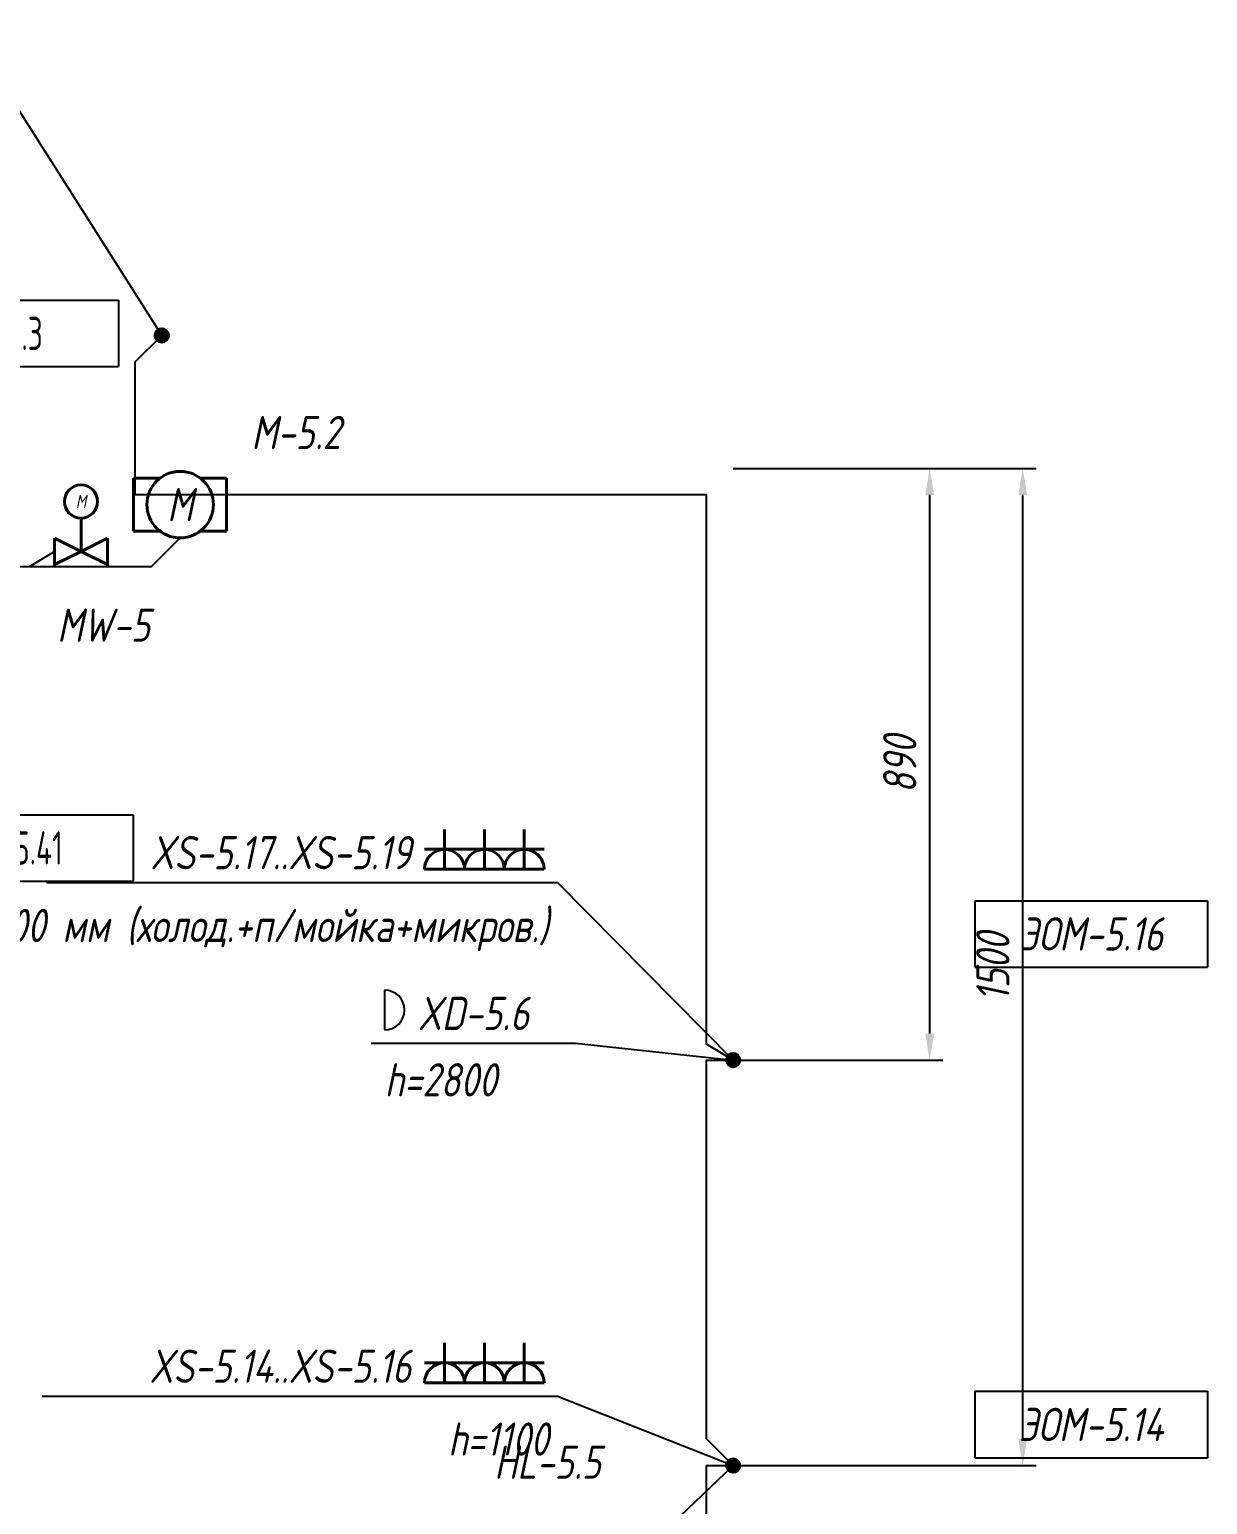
# Model space of a CAD drawing. Header units: millimetres. Extents: x -8189 to 16488, y -6763 to 17206.
# Drawn here: x 14522 to 16295, y 14702 to 16920 of the extents above; entities that cross this region are included whole.
import ezdxf
from ezdxf.enums import TextEntityAlignment as Align

# ---------------------------------------------------------------- set-up
doc = ezdxf.new("R2010")
doc.units = ezdxf.units.MM
doc.linetypes.add('DASHED', pattern=[19.05, 12.7, -6.35])
for name, color, linetype in [('02 Розетки', 7, 'Continuous'), ('04 Освещение', 7, 'Continuous'), ('06 Авт-ка климата', 7, 'Continuous'), ('07 Авт-ка общая', 7, 'Continuous'), ('08 Пож. и техн. сигн.', 7, 'Continuous'), ('12 Трассы и коробки 220', 7, 'Continuous')]:
    doc.layers.add(name, color=color, linetype=linetype)
doc.layers.add('11 Привязка размеры', color=7, linetype='Continuous', plot=False)
doc.styles.add('GOST typeA', font='GOST_A.TTF')
doc.styles.get("Standard").update_dxf_attribs({"font": 'arial.ttf'})
doc.styles.add('ГОСТ-ISOCPEUR', font='isocpeui.ttf', dxfattribs={"width": 0.8})
doc.linetypes.add('220V_LINE', pattern='A,0.2,-0.05,["~220V",Standard,S=0.1,R=0,X=0,Y=-0.05],-0.4,0.1', length=0.75)
doc.dimstyles.new('ISO-25', dxfattribs={"dimtxt": 2.5, "dimasz": 2.5, "dimexe": 1.25, "dimexo": 0.625, "dimtad": 1, "dimtxsty": 'Standard', "dimcen": 2.5, "dimadec": 0, "dimazin": 0, "dimtfac": 1, "dimtmove": 0, "dimatfit": 3, "dimfxl": 1, "dimarcsym": 0})

# ---------------------------------------------------------------- blocks, each defined once
blk = doc.blocks.new('электродвигатель')
at = {"color": 0, "lineweight": -2}
for p, q in [((0, 4), (0, 0)), ((0, 4), (2, 4)), ((5, 4), (7, 4)), ((7, 4), (7, 0)), ((0, 0), (2, 0)), ((5, 0), (7, 0))]:
    blk.add_line(p, q, dxfattribs=at)
blk.add_circle((3.5, 2), 2.5, dxfattribs=at)
at = {"color": 0, "lineweight": -2, "style": 'ГОСТ-ISOCPEUR', "width": 0.8}
blk.add_text('M', height=2.5, rotation=360, dxfattribs=at).set_placement((3.5, 2), align=Align.MIDDLE_CENTER)
blk = doc.blocks.new('вентиль с электроприводом')
at = {"color": 0, "linetype": 'DASHED', "lineweight": -2}
blk.add_line((0, 2.5), (0, 0), dxfattribs=at)
at = {"color": 0, "lineweight": -2}
for points in [[(-2, 1), (-2, -1), (0, 0), (-2, 1)], [(2, 1), (2, -1), (0, 0), (2, 1)]]:
    blk.add_lwpolyline(points, dxfattribs=at)
blk.add_circle((0, 3.75), 1.25, dxfattribs=at)
at = {"color": 0, "lineweight": -2, "style": 'ГОСТ-ISOCPEUR', "width": 0.8}
blk.add_text('M', height=1, rotation=360, dxfattribs=at).set_placement((0, 3.75), align=Align.MIDDLE_CENTER)
blk = doc.blocks.new('*D143')
at = {"layer": '11 Привязка размеры', "color": 0, "lineweight": -2}
for p, q in [((15581.2, 16260.1), (16037.1, 16260.1)), ((16017.1, 14800.1), (16017.1, 16220.1)), ((15581.2, 14760.1), (16037.1, 14760.1))]:
    blk.add_line(p, q, dxfattribs=at)
at = {"layer": '11 Привязка размеры', "color": 0}
for points in [[(16023.7, 16220.1), (16010.4, 16220.1), (16017.1, 16260.1)], [(16010.4, 14800.1), (16023.7, 14800.1), (16017.1, 14760.1)]]:
    blk.add_solid(points, dxfattribs=at)
at = {"layer": 'Defpoints', "color": 0}
for p in [(15581.2, 16260.1), (16017.1, 16260.1), (15581.2, 14760.1)]:
    blk.add_point(p, dxfattribs=at)
at = {"layer": '11 Привязка размеры', "color": 0, "insert": (15972.1, 15510.1), "char_height": 50, "attachment_point": 5, "rotation": 90, "style": 'ГОСТ-ISOCPEUR'}
blk.add_mtext('1500', dxfattribs=at)
blk = doc.blocks.new('розетка скрытая трехполюсная')
at = {"color": 0, "lineweight": -2}
for p, q in [((0, 0), (0, 3)), ((-1.5, 1.5), (1.5, 1.5)), ((-1.5, 0), (1.5, 0))]:
    blk.add_line(p, q, dxfattribs=at)
blk.add_arc((0, 0), 1.5, 0, 180, dxfattribs=at)
blk = doc.blocks.new('*D144')
at = {"layer": '11 Привязка размеры', "color": 0, "lineweight": -2}
for p, q in [((15581.2, 16260.1), (15897, 16260.1)), ((15877, 16220.1), (15877, 15410)), ((15581.2, 15370), (15897, 15370))]:
    blk.add_line(p, q, dxfattribs=at)
at = {"layer": '11 Привязка размеры', "color": 0}
for points in [[(15883.7, 16220.1), (15870.3, 16220.1), (15877, 16260.1)], [(15870.3, 15410), (15883.7, 15410), (15877, 15370)]]:
    blk.add_solid(points, dxfattribs=at)
at = {"layer": 'Defpoints', "color": 0}
for p in [(15581.2, 16260.1), (15581.2, 15370), (15877, 15370)]:
    blk.add_point(p, dxfattribs=at)
at = {"layer": '11 Привязка размеры', "color": 0, "insert": (15832, 15815), "char_height": 50, "attachment_point": 5, "rotation": 90, "style": 'ГОСТ-ISOCPEUR'}
blk.add_mtext('890', dxfattribs=at)
blk = doc.blocks.new('коробка коммутационная')
at = {"color": 0}
blk.add_line((0, 3), (0, 0), dxfattribs=at)
blk.add_arc((0, 1.5), 1.5, 270, 90, dxfattribs=at)
blk = doc.blocks.new('*T253')
at = {"layer": '02 Розетки', "color": 0, "lineweight": -2}
for p, q in [((0, 0), (350, 0)), ((0, 0), (0, -100)), ((350, 0), (350, -100)), ((0, -100), (350, -100))]:
    blk.add_line(p, q, dxfattribs=at)
at = {"layer": '02 Розетки', "color": 0, "insert": (175, -50), "char_height": 50, "width": 330, "attachment_point": 5, "style": 'ГОСТ-ISOCPEUR'}
blk.add_mtext('{ЭОМ-5.14}', dxfattribs=at)
blk = doc.blocks.new('*T254')
at = {"layer": '02 Розетки', "color": 0, "lineweight": -2}
for p, q in [((0, 0), (350, 0)), ((0, 0), (0, -100)), ((350, 0), (350, -100)), ((0, -100), (350, -100))]:
    blk.add_line(p, q, dxfattribs=at)
at = {"layer": '02 Розетки', "color": 0, "insert": (175, -50), "char_height": 50, "width": 330, "attachment_point": 5, "style": 'ГОСТ-ISOCPEUR'}
blk.add_mtext('{ЭОМ-5.16}', dxfattribs=at)
blk = doc.blocks.new('*T698')
at = {"layer": '07 Авт-ка общая', "color": 0, "lineweight": -2}
for p, q in [((0, 0), (350, 0)), ((0, 0), (0, -100)), ((350, 0), (350, -100)), ((0, -100), (350, -100))]:
    blk.add_line(p, q, dxfattribs=at)
at = {"layer": '07 Авт-ка общая', "color": 0, "insert": (175, -50), "char_height": 50, "width": 330, "attachment_point": 5, "style": 'GOST typeA'}
blk.add_mtext('{\\W0.8;СС-5.41}', dxfattribs=at)
blk = doc.blocks.new('*T776')
at = {"layer": '08 Пож. и техн. сигн.', "color": 0, "lineweight": -2}
for p, q in [((0, 0), (350, 0)), ((0, 0), (0, -100)), ((350, 0), (350, -100)), ((0, -100), (350, -100))]:
    blk.add_line(p, q, dxfattribs=at)
at = {"layer": '08 Пож. и техн. сигн.', "color": 0, "insert": (175, -50), "char_height": 50, "width": 330, "attachment_point": 5, "style": 'GOST typeA'}
blk.add_mtext('{\\W0.8;ТС-5.3}', dxfattribs=at)

msp = doc.modelspace()

# ---------------------------------------------------------------- hatches: boundary and pattern name
at = {"layer": '02 Розетки'}
msp.add_hatch(color=256, dxfattribs=at).paths.add_polyline_path([(14711.2, 16460.1, 1), (14731.2, 16460.1, 1)])
at = {"layer": '12 Трассы и коробки 220'}
for points in [[(15571.2, 15370, 1), (15591.2, 15370, 1)], [(15571.2, 14760.1, 1), (15591.2, 14760.1, 1)]]:
    msp.add_hatch(color=256, dxfattribs=at).paths.add_polyline_path(points)

# ---------------------------------------------------------------- linework, layer by layer
at = {"layer": '02 Розетки'}
for p, q in [((14428.9, 16920.2), (14721.2, 16460.1)), ((14547.6, 15637.1), (15316.8, 15637.1)), ((15316.8, 15637.1), (15581.2, 15370)), ((15036.6, 15395.3), (15344, 15395.3)), ((15344, 15395.3), (15581.2, 15370)), ((14541.3, 14864.6), (15316.8, 14864.6)), ((15316.8, 14864.6), (15581.2, 14760.1)), ((15344, 14533.9), (15581.2, 14760.1))]:
    msp.add_line(p, q, dxfattribs=at)
at = {"layer": '02 Розетки', "linetype": '220V_LINE', "ltscale": 200, "flags": 128}
msp.add_lwpolyline([(15581.2, 15370), (15541.2, 15394.2), (15541.2, 16220.1), (14681.2, 16220.1), (14681.2, 16420.1), (14721.2, 16460.1)], dxfattribs=at)
at = {"layer": '02 Розетки', "lineweight": 40}
msp.add_circle((14721.2, 16460.1), 10, dxfattribs=at)
at = {"layer": '06 Авт-ка климата'}
msp.add_lwpolyline([(12892.8, 16072.6), (12932.8, 16112.6), (14522.4, 16112.6), (14559.7, 16135.3)], dxfattribs=at)
at = {"layer": '07 Авт-ка общая'}
msp.add_lwpolyline([(13133.2, 16112.6), (14705.9, 16112.6), (14748.9, 16155.6)], dxfattribs=at)
at = {"layer": '12 Трассы и коробки 220', "linetype": '220V_LINE', "ltscale": 200, "flags": 128}
for points in [[(15581.2, 14760.1), (15541.2, 14800.1), (15541.2, 15370), (15581.2, 15370)], [(14551.2, 13560.1), (14591.2, 13600.1), (15541.2, 13600.1), (15541.2, 14760.1), (15581.2, 14760.1)]]:
    msp.add_lwpolyline(points, dxfattribs=at)
at = {"layer": '12 Трассы и коробки 220', "lineweight": 40}
for centre in [(15581.2, 15370), (15581.2, 14760.1)]:
    msp.add_circle(centre, 10, dxfattribs=at)

# ---------------------------------------------------------------- block references
for name, p in [('*T776', (14306.2, 16513.1)), ('*T698', (14328.1, 15739.1)), ('*T254', (15945.2, 15609.8)), ('*T253', (15945.2, 14871.9))]:
    msp.add_blockref(name, p)
at = {"layer": '02 Розетки', "color": 1, "lineweight": 40, "xscale": 20, "yscale": 20, "zscale": 20}
for p in [(15146.8, 15657.1), (15206.8, 15657.1), (15266.8, 15657.1), (15146.8, 14884.6), (15206.8, 14884.6), (15266.8, 14884.6)]:
    msp.add_blockref('розетка скрытая трехполюсная', p, dxfattribs=at)
at = {"layer": '02 Розетки', "xscale": 20, "yscale": 20, "zscale": 20}
msp.add_blockref('коробка коммутационная', (15056.6, 15415.3), dxfattribs=at)
at = {"layer": '06 Авт-ка климата', "color": 2, "lineweight": 40, "xscale": 20, "yscale": 20, "zscale": 20}
msp.add_blockref('вентиль с электроприводом', (14599.7, 16135.3), dxfattribs=at)
at = {"layer": '07 Авт-ка общая', "lineweight": 40, "xscale": 20, "yscale": 20, "zscale": 20}
msp.add_blockref('электродвигатель', (14678.9, 16165.6), dxfattribs=at)

# ---------------------------------------------------------------- texts
at = {"layer": '02 Розетки', "linetype": 'Continuous', "style": 'ГОСТ-ISOCPEUR', "width": 0.8}
for s, p in [('XS-5.17..XS-5.19', (15096.8, 15657.1)), ('h=100 мм (холод.+п/мойка+микров.)', (15303.6, 15547.5)), ('XS-5.14..XS-5.16', (15096.8, 14884.6)), ('h=1100', (15303.6, 14775))]:
    msp.add_text(s, height=50, dxfattribs=at).set_placement(p, align=Align.RIGHT)
for s, p in [('XD-5.6', (15106.6, 15415.3)), ('h=2800', (15056.6, 15315.3))]:
    msp.add_text(s, height=50, dxfattribs=at).set_placement(p)
at = {"layer": '04 Освещение', "linetype": 'Continuous', "style": 'ГОСТ-ISOCPEUR', "width": 0.8}
msp.add_text('HL-5.5', height=50, dxfattribs=at).set_placement((15382.4, 14740.2), align=Align.RIGHT)
at = {"layer": '06 Авт-ка климата', "linetype": 'Continuous', "style": 'ГОСТ-ISOCPEUR', "width": 0.8}
msp.add_text('MW-5', height=50, dxfattribs=at).set_placement((14703.8, 15999.3), align=Align.RIGHT)
at = {"layer": '07 Авт-ка общая', "linetype": 'Continuous', "style": 'ГОСТ-ISOCPEUR', "width": 0.8}
msp.add_text('M-5.2', height=50, dxfattribs=at).set_placement((14990.6, 16289), align=Align.RIGHT)

# ---------------------------------------------------------------- dimensions: what is measured, and where the dimension line sits
at = {"layer": '11 Привязка размеры'}
for base, p1, p2, picture, middle in [((16017.1, 16260.1), (15581.2, 14760.1), (15581.2, 16260.1), '*D143', (16017.1, 15510.1)), ((15877, 15370), (15581.2, 16260.1), (15581.2, 15370), '*D144', (15877, 15815))]:
    dim = msp.add_linear_dim(base=base, p1=p1, p2=p2, angle=90, dimstyle='ISO-25', override={"dimtxt": 50, "dimasz": 40, "dimexe": 20, "dimexo": 0, "dimgap": 20, "dimdec": 0, "dimtxsty": 'ГОСТ-ISOCPEUR'}, dxfattribs=at)
    dim.commit()
    dim.dimension.update_dxf_attribs({"geometry": picture, "text_midpoint": middle, "dimtype": 160})

doc.saveas('drawing.dxf')
